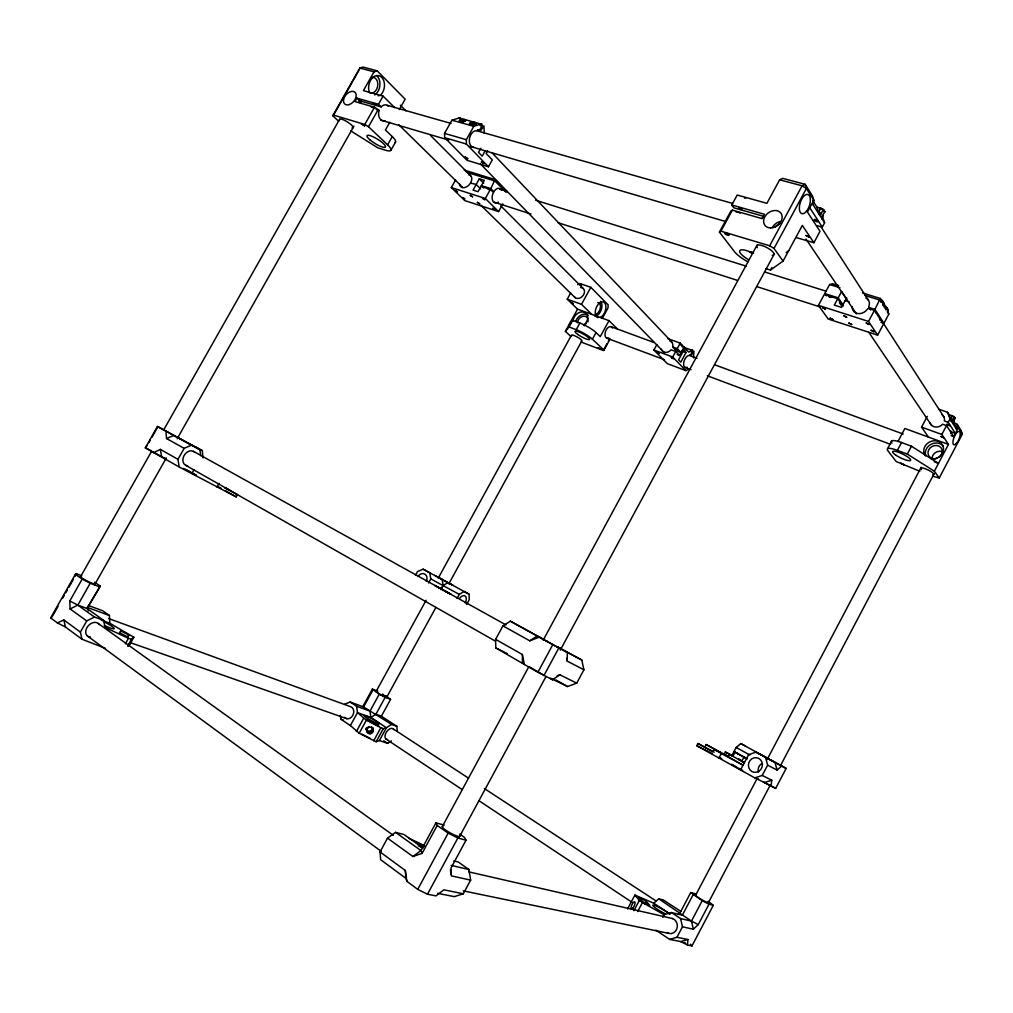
<?xml version="1.0" encoding="UTF-8"?>
<svg xmlns="http://www.w3.org/2000/svg" width="1013" height="1013" viewBox="0 0 1013 1013"><rect width="100%" height="100%" fill="white"/><g stroke="black" fill="none" stroke-linecap="round" stroke-linejoin="round"><path stroke-width="1.5" d="M464.22 170.07L495.04 179.58L490.799 188.608L493.901 191.748L494.888 190.305A7.142 4.609 -74.2 0 1 501.549 190.406M576.714 683.155L559.872 674.785L552.579 679.748L550.515 678.267L567.508 686.548L576.714 683.155L583.919 669.796L567.229 661.134L567.343 652.461L557.543 646.978M693.563 357.931L693.892 351.22L691.461 355.044M476.11 123.409L475.591 122.586L476.021 124.574L475.059 123.548C469.26 126.03 467.879 121.598 474.603 122.307L471.703 124.738L470.019 122.953M708.29 901.317L713.304 905.318L691.955 945.914L687.498 945.04L687.928 939.52L676.963 937.278L669.669 939.393L655.93 930.2M939.178 409.353L947.51 412.278L949.054 414.697L952.169 415.786A2.786 0.709 25.1 0 1 954.094 416.698L955.158 418.116L952.853 423.409L952.499 421.028M822.873 215.592L822.012 218.745L822.277 215.82L824.975 211.692L823.252 209.311A3.571 1.241 26.9 0 0 820.771 208.209L816.921 207.146L812.869 200.789M817.504 225.76L822.29 227.115L824.607 222.809L813.287 205.107L813.819 200.181L812.54 196.028L805.12 184.303L782.682 178.351L779.655 179.808L766.904 203.322L737.211 195.028L731.791 204.981L733.881 207.83L763.447 216.288L762.169 218.289M882.867 304.786L883.083 302.9L883.855 302.938L882.867 304.786L885.982 309.712L886.957 307.876L883.083 302.9M768.196 758.598L786.164 768.411L775.654 788.405L771.083 786.177L771.754 780.2L762.219 775.452L754.799 777.883L696.754 745.707L697.932 743.491L714.165 752.165M880.968 322.324L883.944 323.274L888.794 314.157L887.401 311.966L888.376 310.13L886.957 307.876M338.697 121.294L333.036 116.039L333.201 115.013L359.83 68.048L362.996 67.086L377.216 70.847L405.149 99.173L399.287 109.594M954.385 416.887L951.536 421.37L951.891 419.369L950.587 418.8L952.169 415.786M960.793 433.02L961.236 430.728L957.247 424.422L954.018 422.51L952.562 420.205M359.577 69.201L359.83 68.048L374.038 71.834L377.216 70.847M862.43 292.934L880.272 298.43L874.966 309.37L883.944 323.274M823.645 209.59L819.758 215.225L820.34 212.768L818.669 212.11L820.771 208.209M822.012 218.745L822.733 215.718M952.853 423.409L953.575 421.117M950.916 433.716L951.549 432.032L950.903 431.031M662.743 917.297L664.11 914.714L671.391 912.548L680.584 918.576L682.471 926.819L693.348 929.212L691.461 921.096L702.224 900.671L690.752 892.529L680.103 912.738L678.128 914.562M961.236 430.728L962.35 434.058L939.254 477.984L934.366 471.197L948.459 444.39L941.849 434.463L921.564 427.144L927.25 416.356M708.34 902.773L770.146 785.316M780.441 765.739L934.201 473.489M951.131 435.717L953.702 436.641L958.361 427.777L957.247 424.422L956.5 429.119L958.361 427.777L962.35 434.058L960.565 434.172M693.348 929.212L698.261 924.59L708.999 904.178L713.304 905.318M742.212 756.002L734.02 751.532L735.02 752.241L732.893 756.255L731.905 755.521L736.185 747.455L740.807 743.58L744.808 745.707M919.855 471.248L896.214 461.548L887.92 450.798A15.929 3.444 25.9 0 1 897.379 450.354L901.507 442.529L911.472 446.239L938.469 463.384L934.189 461.776M735.02 752.241L743.947 757.192L741.807 761.232L744.428 762.637M740.579 769.88L748.632 754.647L756.027 752.165L766.79 757.787M897.379 450.354L907.331 454.09L911.472 446.239M693.082 894.821L682.369 915.157L671.391 912.548M695.614 895.264L756.825 779.124M767.12 759.573L921.184 467.208M676.963 937.278L682.471 926.819M762.219 775.452L767.639 765.157L765.549 757.395L756.027 752.165M941.849 434.463L946.522 425.599L942.609 424.206A7.522 6.483 -27.7 0 1 935.645 427.03A7.522 6.483 -27.7 0 1 930.238 423.155M951.549 432.032L955.398 433.412L948.244 422.32L950.004 418.964L947.51 412.278M704.883 746.948L706.15 744.555L728.094 756.306M627.579 908.914L634.91 895.087L653.79 903.241L670.137 913.979M706.15 744.555L720.75 752.722L713.912 749.303L712.62 751.735L697.932 743.491M633.897 910.674L639.342 900.392L634.91 895.087M637.658 911.561L642.432 902.545L639.342 900.392M718.863 758.155L721.345 753.469L713.912 749.303M644.521 903.875L645.99 901.114L639.076 897.556L642.837 901.823L649.827 905.407L645.99 901.114M721.345 753.469L743.048 765.208L724.118 754.419L725.384 752.013L731.994 755.356M887.591 448.683L891.693 440.946M728.132 756.863L729.411 754.432L732.64 756.065M897.923 441.605L904.862 428.486L948.459 444.39M887.401 311.966L888.376 310.13M842.905 306.293L837.726 298.721L824.265 294.492L818.428 305.356L828.203 319.019L877.625 335.138L883.463 324.185L874.472 310.295L868.432 308.395L867.369 309.193A8.826 7.205 -33.4 0 1 857.618 313.536A8.826 7.205 -33.4 0 1 852.237 306.584M877.625 335.138L868.521 321.438L874.472 310.295M865.115 295.517L879.917 300.101L881.373 302.406L882.361 300.557L880.272 298.43M826.279 295.771L824.747 293.58L829.609 284.539L832.686 283.754L838.637 285.59M837.726 298.721L834.307 305.116L841.55 307.42L846.691 297.809M843.386 305.382L838.22 297.822L841.626 291.44L846.767 299.063M437.717 893.339L454.305 896.632L463.296 893.783L470.652 880.132L468.905 869.521L458.205 861.962L453.735 860.898M796.421 237.624L813.895 242.727L820.024 231.331L807.437 211.996L813.819 200.181L806.386 188.494L805.12 184.303L802.106 185.784L769.665 245.779L720.939 231.179L719.42 232.116L734.4 251.566A20.589 6.116 27.7 0 0 747.923 261.823M412.899 856.492L422.079 853.389L437.185 825.481L435.932 822.86L420.939 850.54L412.899 856.492L387.523 838.156L380.027 851.933L380.66 859.708L405.858 878.296L406.922 881.373L417.736 889.363L427.486 894.238L435.945 895.897L443.846 889.819L463.296 893.783M442.326 826.494L528.925 666.529M543.234 640.102L757.091 245.045M417.736 889.363L448.164 833.104L437.185 825.481M537.865 672.265L552.794 644.673L510.349 621.159L502.942 625.882L495.61 639.368L495.775 647.902L537.865 672.265L552.579 679.748M765.967 268.648L770.488 270.053L783.087 261.088L773.995 248.451L806.386 188.494L802.106 185.784L779.655 179.808M543.943 675.544L558.847 647.965L581.804 660.007L583.919 669.796M427.486 894.238L457.851 838.03L466.018 840.182L451 868.002L451.367 875.878L470.652 880.132M458.889 837.814L546.02 676.519M560.29 650.093L774.363 253.82M770.488 270.053L771.843 267.546M783.087 261.088L802.334 225.405L813.895 242.727M687.941 369.542L685.915 370.644L667.326 363.654L653.904 350.017L656.867 344.572M719.42 232.116L730.854 211.109L732.386 210.109L762.08 218.643L764.448 214.287L731.791 204.981M720.939 231.179L732.386 210.109M685.915 370.644L672.708 357.007L675.696 351.498L671.1 349.802A6.433 5.179 -44.4 0 1 665.414 352.41A6.433 5.179 -44.4 0 1 661.35 349.181M670.011 341.052A6.433 5.179 -44.4 0 1 672.657 346.94L676.469 350.929L681.053 352.613L677.254 348.624L680.242 343.116L667.63 338.532M677.216 354.626L679.508 355.474L684.028 347.142M686.029 352.511L680.812 362.148L678.609 359.868L683.838 350.207L686.029 352.511L681.698 350.929M391.499 724.396L386.434 727.701L370.859 717.47L369.986 711.126L379.255 694.196L372.379 689.119L363.173 705.909L363.591 706.96L391.499 724.396L396.893 726.346L397.261 731.551M391.36 740.896L387.624 743.377L379.394 740.566L376.127 741.744L359.197 733.26L366.377 720.154L357.475 712.645L356.601 706.226L350.181 702.022L344.648 704.187M440.82 589.439L443.162 585.476L441.098 589.579M375.924 714.228L385.193 697.311L390.575 699.388L381.357 716.216L375.924 714.228L370.859 717.47L357.475 712.645L350.384 725.549L359.197 733.26M386.535 697.564L435.894 607.433M448.797 583.868L581.677 341.216M602.216 318.525L608.003 307.939L608.155 304.888L590.82 287.325L580.018 283.539L577.714 284.666M609.813 339.482L603.976 350.169L592.415 339.19L596.037 332.581A13.308 2.634 29 0 0 579.879 323.046L572.687 320.374L568.926 324.894M373.67 740.794L380.825 727.714L383.269 728.689L386.434 727.701L379.394 740.566M376.127 741.744L383.269 728.689M457.066 598.455L459.294 594.39L464.106 591.503L469.07 594.175L469.247 599.683L466.626 604.482M570.572 293.061L567.217 299.164L577.549 309.168L609.003 320.64L600.253 336.645L596.037 332.581M581.424 342.153L603.292 350.485L606.926 343.838M608.382 341.178L609.839 338.507M415.507 575.181L417.495 571.56L423.13 569.167L469.07 594.175M570.75 336.354L565.368 331.365L577.549 309.168M428.562 582.994L430.804 578.917L429.778 572.826L423.13 569.167M565.368 331.365L569.065 326.971L572.687 320.374M591.719 314.334L581.5 304.318L590.82 287.325M372.847 690.094L363.591 706.96L350.181 702.022M375.988 691.689L426.106 600.278M438.262 578.119L571.167 335.708M569.065 326.971L576.245 329.668L579.879 323.046M356.411 731.487L363.578 718.394M128.626 645.914L130.221 642.736L128.182 645.825M502.803 203.904L498.535 211.59L485.316 198.472L490.381 189.368L480.96 186.405L478.009 191.685L473.033 190.089L479.326 178.82L484.315 180.377L481.378 185.645L483.581 187.848M484.239 133.222L483.935 125.903L480.605 130.766L477.693 129.943M498.535 211.59L464.79 200.599L451.317 187.557L455.597 179.909M480.82 148.278L478.529 152.381L482.175 156.167L485.214 150.722M487.608 150.836L486.139 153.47L492.293 159.902L488.456 166.79L466.98 160.295L444.694 137.679L444.542 133.387L451.937 120.192L459.13 117.989L480.972 124.093C484.011 122.51 480.289 129.613 479.554 129.651L476.439 130.69A8.497 5.609 -76.5 0 0 469.45 138.743A8.497 5.609 -76.5 0 0 473.818 147.404M176.667 436.907L157.458 426.448L145.315 447.86L179.187 466.98L236.194 496.889L237.498 494.559L224.759 488M459.851 120.091L464.423 119.458L461.535 121.877L459.851 120.091C458.091 123.295 466.271 119.445 465.904 120.56L465.549 120.18M461.966 121.851L464.271 119.927L465.461 120.8M472.134 124.713L474.451 122.776L475.654 123.662M488.456 166.79L466.423 144.061L466.309 139.718L473.78 126.346L480.972 124.093M350.663 130.816L377.748 147.797L385.738 150.279A17.208 3.976 31.7 0 0 387.599 144.846L392.259 136.578L385.434 130.019L389.815 122.256M390.955 150.165L395.577 141.959M119.483 633.72L120.99 631.036L128.968 635.126L127.461 637.81M125.397 643.787L128.461 638.329L131.475 639.279L133.855 637.253L109.835 623.248L101.287 620.171M127.663 646.066L131.475 639.279M216.947 487.038L219.036 483.315M129.335 645.294L133.855 637.253M94.69 584.666L166.309 457.977M177.199 438.705L353.917 126.144M94.602 582.196L100.3 586.122L86.991 608.471L77.836 605.116L69.796 600.975L82.18 579.094L75.342 574.346L50.65 617.917L57.386 622.894L65.452 627.022L81.964 639.216L105.453 648.358M100.3 586.122L86.991 608.471L103.63 620.336L105.073 627.452L128.461 638.329M333.201 115.013L364.769 124.472L374.506 107.226L379.179 110.392A8.066 5.723 -78.6 0 0 379.634 118.204A8.066 5.723 -78.6 0 0 384.915 120.636M81.964 639.216L80.407 632.099L86.725 620.918L94.488 617.031L103.63 620.336M179.187 466.98L177.959 459.345L184.163 448.366L191.495 445.163L199.878 449.671L200.764 455.761M388.245 106.137A8.066 5.723 -78.6 0 0 381.154 106.897L378.482 104.288L383.091 96.108L363.414 90.613L374.038 71.834M387.599 144.846L368.517 126.739L378.254 109.493M191.85 473.476L193.952 469.753M333.036 116.039L358.817 70.543M145.315 447.86L147.316 445.315M148.822 442.656L150.342 439.984M151.849 437.312L157.889 426.65M52.752 615.739L58.121 606.268M62.717 598.139L64.262 595.441M65.794 592.732L67.327 590.022M68.859 587.312L73.455 579.195M74.987 576.486L76.519 573.776L81.711 575.802M80.23 577.309L151.102 452.165M163.562 430.158L339.57 119.357M378.482 104.288L356.905 98.134L354.943 101.604L374.506 107.226M69.796 600.975L70.1 608.914L77.836 605.116L90.208 583.26L99.261 586.768M949.054 414.697L951.536 421.37L952.511 419.711L951.891 419.369M680.242 343.116L688.688 352.106L692.765 349.966L690.853 354.398L688.789 355.512A6.357 3.33 -69 0 0 683.686 362.831A6.357 3.33 -69 0 0 687.105 367.25M816.921 207.146L819.758 215.225L821.543 213.502M459.13 117.989L460.358 118.065M358.475 102.313L359.602 100.73L381.154 106.897M360.4 102.87L361.527 101.287M128.968 635.126L127.461 636.848L119.395 632.707L120.99 631.036M824.975 211.692L824.835 211.818A3.571 1.241 26.9 0 1 824.379 211.932M653.79 903.241L658.741 898.81L663.287 899.949L680.799 911.371M767.639 765.157L777.098 770.07L781.669 766.043L786.164 768.411M475.059 123.548L475.755 123.042M786.139 252.541L788.696 250.68M480.593 188.861L476.173 184.455L470.399 183.074A7.002 4.926 -48.3 0 1 463.903 187.684A7.002 4.926 -48.3 0 1 459.547 183.923M387.523 838.156L395.551 832.382L404.06 834.535L423.029 848.058M502.942 625.882L529.786 640.824L537.181 635.974L544.488 639.849L510.349 621.159M50.65 617.917L51.992 617.094M153.697 452.659L160.383 449.379L177.959 459.345M75.342 574.346L76.519 573.776M603.292 350.485L603.976 350.169M57.386 622.894L63.857 619.956L80.407 632.099M157.458 426.448L165.942 431.133L166.525 438.54L173.831 435.413L202.347 450.684L203.005 457.914M529.786 640.824L539.182 637.164M557.201 675.772L559.872 674.785M754.799 777.883L764.435 782.58L771.754 780.2M955.158 418.116L955.006 418.154A2.786 0.709 25.1 0 1 953.461 417.837M669.669 939.393L680.723 941.584L687.928 939.52M684.839 348.991L686.51 349.27L685.32 349.89M939.254 477.984L933.112 476.3M953.891 417.609L953.891 416.951M879.942 320.159L880.829 319.931L879.765 318.892M376.621 691.385C375.57 692.626 390.423 699.73 384.902 695.589M681.243 345.446L681.952 345.395L679.419 343.496M951.739 416.026L953.588 416.748M463.321 890.883L668.884 933.391M468.918 871.902L672.543 918.55M451.14 865.406L468.905 869.521M680.584 918.576L691.461 921.096L698.261 924.59M829.052 296.746L830.521 297.391L829.14 296.606M435.932 822.86L444.201 825.114M690.752 892.529L695.146 893.732M480.162 125.523L483.074 126.346M451.937 120.192L473.78 126.346M387.131 105.276L451.026 123.434M476.895 130.791L732.488 203.41M376.165 109.518L379.179 110.392M444.542 133.387L466.309 139.718M444.694 137.679L466.423 144.061M380.584 120.041L448.708 140.085M469.893 146.315L725.726 221.556M466.803 172.299L495.015 181.036L505.905 192.179M829.609 284.539L839.967 287.743M499.523 188.937L507.057 191.292M535.662 200.245L746.467 266.254M764.536 271.915L826.266 291.238M824.747 293.58L838.22 297.822M865.9 297.987A8.826 7.205 -33.3 0 1 868.901 306.331L868.926 307.471L874.966 309.37M481.378 185.645L490.799 188.608M845.222 300.557L849.173 301.798M818.428 305.356L868.521 321.438M408.973 838.321L424.637 845.652M451.317 187.557L485.316 198.472M493.394 201.916L531.04 214.022M558.138 222.733L737.312 280.335M756.888 286.628L820.125 306.964M745.872 197.966L744.53 198.105M529.267 666.833L543.348 674.886M340.279 715.305L340.786 719.129L343.496 720.066M130.31 642.635L346.839 718.698M948.244 422.32L944.331 420.927A7.522 6.483 -27.7 0 0 942.077 414.836M567.217 299.164L581.5 304.318M682.015 346.649L692.094 350.321M108.568 618.538L350.536 706.681A6.293 4.875 -68.5 0 1 352.79 715.406A6.293 4.875 -68.5 0 1 344.711 717.28M672.657 346.94L677.254 348.624M611.029 326.705L654.031 342.508M689.625 355.576L697.033 358.298M714.836 364.845L903.165 434.033M109.835 623.248L109.417 615.511L88.106 607.699L88.258 610.839M356.601 706.226L369.986 711.126M88.435 605.495L102.642 610.738L109.417 615.511M653.904 350.017L672.708 357.007M606.85 338.177L664.477 359.742M685.155 367.478L691.069 369.694M707.315 375.772L890.528 444.34M372.379 689.119L377.786 691.233M770.083 785.417L762.776 781.53M489.735 189.95L488.937 189.532M543.968 639.672L560.696 648.801M495.775 647.902L507.108 653.474M696.754 745.707L712.443 753.697M724.118 754.419L728.094 756.407M415.799 842.36L424.067 846.539M418.268 845.766L421.041 847.159M177.49 437.337L199.878 449.671M680.723 941.584L687.498 945.04M448.164 833.104L457.851 838.03M145.796 447.987L150.836 450.57M361.932 734.134L370.226 738.426M82.18 579.094L90.208 583.26M702.224 900.671L708.999 904.178M438.946 577.651L439.642 578.068M449.114 583.222L440.617 578.613M366.377 720.154L380.825 727.714M379.255 694.196L385.193 697.311M437.857 587.097L440.946 588.73M444.859 590.984L447.936 592.605L445.961 591.465M430.804 578.917L459.294 594.39M557.619 646.927L581.804 660.007M765.549 757.395L781.669 766.043M736.413 766.968L731.513 764.359L737.692 767.993M738.92 768.639L742.618 770.602M185.556 469.399L190.723 472.147M743.542 756.914L747.227 758.889M743.947 757.192L746.568 758.598M738.844 759.357L740.414 760.206M546.387 640.95L548.236 641.938M719.065 757.281L721.712 758.712M764.435 782.58L771.083 786.177M440.604 578.55L441.807 579.195M165.942 431.133L191.495 445.163M552.794 644.673L558.847 647.965M437.945 587.249L450.95 594.251L434.843 585.451L439.807 588.224M449.557 583.412L452.976 585.324L447.961 582.64L443.15 585.476L442.111 579.449L434.742 575.371M740.807 743.58L775.008 762.409L777.098 770.07M741.25 760.674L738.718 759.395M195.18 446.733L202.347 450.684M736.185 747.455L749.861 755.014M741.82 755.723L746.885 758.534M193.483 451.355L505.93 624.894M166.525 438.54L184.163 448.366M738.832 759.168L741.567 760.687M379.293 95.64L378.191 95.741M494.509 179.77L492.989 179.744M558.594 647.611L559.898 648.345M725.384 752.013L744.34 762.776M771.159 785.784L775.654 788.405M642.432 902.545L664.11 914.714M820.34 212.768L821.138 213.224M738.629 768.209L741.959 770.083M495.61 639.368L522.366 654.525L524.354 664.541M225.658 487.835L230.926 490.824M185.632 465.258L495.319 641.102M218.517 486.822L221.239 488.367M225.317 490.697L236.194 496.889M555.909 679.938L567.508 686.548M192.001 472.843L196.37 475.325L183.416 468.424M382.408 694.108L383.724 694.867M757.661 778.604L758.484 779.111M364.769 124.472L368.517 126.739M769.665 245.779L773.995 248.451M165.144 458.408L165.803 458.864L151.709 451.304M907.331 454.09L934.366 471.197M386.194 695.931L390.575 699.388M381.357 716.216L396.893 726.346M658.741 898.81L691.461 921.096M393.323 728.942L468.5 778.161M484.341 788.532L655.804 900.785M385.763 738.87L462.131 789.545M479.238 800.903L631.973 902.241M383.75 740.794L387.624 743.377M340.786 719.129L350.384 725.549M739.211 212.603L739.629 212.882A2.393 0.76 27.9 0 1 740.034 213.224M459.712 834.117L464.549 837.46L466.018 840.182M737.325 753.368L737.971 753.824M77.836 605.116L94.488 617.031M395.551 832.382L420.939 850.54L422.079 853.389M98.21 623.451L393.285 835.32M70.1 608.914L86.725 620.918M87.46 636.037L381.344 851.414M380.027 851.933L405.314 870.484L406.922 881.373M494.901 180.01L495.686 180.732M373.949 108.011L370.923 106.77M488.215 189.038L487.684 188.279L490.735 189.975M356.905 98.134L359.602 100.73M398.616 124.599L462.751 187.481M480.757 205.133L575.27 297.797M383.091 96.108L394.728 107.669M609.003 320.64L617.221 328.794M400.35 105.225L405.934 110.81M430.462 135.4L470.602 175.629M500.713 205.791L583.222 288.49M580.018 283.539L581.627 285.147M490.381 189.368L493.483 192.495L492.723 194.179A7.142 4.609 -74.2 0 0 493.204 201.549A7.142 4.609 -74.2 0 0 498.345 202.094M479.326 178.82L483.72 183.252M480.542 164.03L664.553 352.891M495.04 179.58L507.222 192.077M675.696 351.498L679.508 355.474M459.142 120.598L460.687 122.218M463.334 120.205L464.397 121.332L463.561 122.041L462.498 120.914M461.219 119.673L462.194 120.699M492.014 152.773L671.847 342.039M469.31 123.459L470.855 125.08M464.271 119.927L465.334 121.053M471.387 122.522L472.362 123.548M472.666 123.776L473.717 124.89M474.451 122.776L475.515 123.903L473.514 123.067M690.41 944.205L691.955 945.914M828.799 296.328C827.912 294.53 831.99 296.34 832.255 297.417M921.564 427.144L928.427 437.084M839.448 302.71L841.993 306.407M806.019 239.081L856.428 313.891M868.812 332.277L931.593 425.46M946.522 425.599L953.702 436.641M868.926 307.471L870.572 310.003M821.29 227.279L868.445 300.215M883.019 322.754L943.888 416.9M809.754 207.69L822.29 227.115M950.004 418.964L956.5 429.119L954.018 422.51M887.679 310.206L888.794 314.157M882.361 300.557L883.855 302.938M822.252 216.124L824.607 222.809M63.857 619.956L65.452 627.022M566.634 658.285L567.229 661.134M160.383 449.379L161.649 456.952M450.392 869.698L451.114 874.333M951.245 419.053L951.536 421.37M819.492 212.388L819.758 215.225M812.92 200.561L813.287 205.107M881.171 299.861L881.373 302.406M405.314 870.484L405.858 878.296M885.818 307.243L885.982 309.712M470.817 182.771L470.817 182.327A7.002 4.926 -48.3 0 0 468.55 174.654M522.366 654.525L522.429 663.135M90.512 637.101A8.281 6.027 -48.3 0 1 87.498 626.756A8.281 6.027 -48.3 0 1 99.223 624.654M685.522 943.027A7.458 1.038 30.5 0 1 684.256 942.508M387.561 739.49A6.268 3.609 -56.6 0 1 386.472 731.981A6.268 3.609 -56.6 0 1 393.854 729.791M676.557 350.675A6.407 5.154 -44.3 0 1 675.95 352.169M187.608 465.803A7.99 6.091 -58.2 0 1 183.999 455.711A7.99 6.091 -58.2 0 1 194.737 452.33M758.357 772.071A7.281 6.863 -72.6 0 1 761.497 763.789M418.192 576.131A6.179 4.862 -61.7 0 1 425.029 574.219A6.179 4.862 -61.7 0 1 426.258 581.449M459.649 598.252A6.141 3.609 -60.8 0 1 465.309 596.151A6.141 3.609 -60.8 0 1 465.17 602.95M459.611 835.928A9.978 1.557 29.1 0 1 449.899 832.711A9.978 1.557 29.1 0 1 442.846 826.481M94.589 583.209A8.129 0.95 26.9 0 1 87.802 581.297A8.129 0.95 26.9 0 1 81.192 576.511M104.263 621.969A11.092 1.532 26.8 0 1 114.228 628.579A11.092 1.532 26.8 0 1 104.377 625.452M372.67 727.689A3.343 3.242 -37 0 1 369.568 731.968A3.343 3.242 -37 0 1 366.301 728.005M372.569 727.79A3.318 3.242 -36.3 0 1 366.111 728.917M372.67 728.056A3.356 3.254 -37.1 0 1 371.29 732.754A3.356 3.254 -37.1 0 1 366.744 731.12A3.356 3.254 -37.1 0 1 368.909 726.714M371.442 726.916A3.356 3.254 -37.1 0 1 372.138 727.41M672.379 918.512A7.699 6.838 -88.2 0 1 676.811 928.921A7.699 6.838 -88.2 0 1 667.01 932.555M708.1 902.077A7.446 0.81 30.1 0 1 701.68 899.658A7.446 0.81 30.1 0 1 696.21 895.213M665.414 913.853A10.244 1.317 30.2 0 1 653.6 906.407A10.244 1.317 30.2 0 1 657.779 906.762A10.244 1.317 30.2 0 1 669.618 914.207M676.684 349.409A6.407 5.154 -44.3 0 1 676.469 350.929M884.602 307.04A3.191 0.975 25.8 0 1 885.349 307.382M886.071 307.787A3.191 0.975 25.8 0 1 887.641 309.358M880.601 299.848A3.229 0.988 25.9 0 1 881.323 300.253M881.956 300.684A3.229 0.988 25.9 0 1 882.855 302.102M834.395 285.223A2.102 0.646 26.5 0 1 834.725 284.666A2.102 0.646 26.5 0 1 836.523 285.223M873.472 310.776A2.153 0.646 25.9 0 1 875.561 311.89A2.153 0.646 25.9 0 1 875.814 312.789M465.474 171.387A2.608 0.646 31 0 1 465.993 171.577M481.618 176.503A2.634 0.658 30.8 0 1 482.213 176.844M937.354 458.18A7.357 6.433 -27.5 0 1 928.047 452.001A7.357 6.433 -27.5 0 1 938.988 446.138A7.357 6.433 -27.5 0 1 939.051 457.268M932.023 458.826A7.294 6.395 -27.1 0 1 942.356 451.646M891.997 443.099A15.917 3.533 25.8 0 1 901.507 442.529M921.551 469.601A7.281 1.557 25.7 0 1 922.881 468.019A7.281 1.557 25.7 0 1 931.378 471.843A7.281 1.557 25.7 0 1 932.948 474.73M925.287 455.647A10.155 8.864 -27.7 0 1 930.618 441.516A10.155 8.864 -27.7 0 1 943.496 448.442A10.155 8.864 -27.7 0 1 931.504 458.99M925.793 455.837A10.117 8.851 -27.5 0 1 930.947 444.352A10.117 8.851 -27.5 0 1 943.445 446.328M371.581 77.444A7.977 5.698 -80.1 0 1 377.545 86.751A7.977 5.698 -80.1 0 1 368.327 91.841M392.259 136.578A17.208 4.077 31.8 0 1 394.715 142.668M339.697 120.015A7.939 1.823 32 0 1 347.624 122.079A7.939 1.823 32 0 1 352.018 127.904M369.087 91.36A11.004 7.838 -80 0 1 373.215 77.153A11.004 7.838 -80 0 1 383.446 79.938A11.004 7.838 -80 0 1 381.091 94.627M377.191 76.165A10.978 7.838 -80.1 0 1 374.734 94.956M772.286 227.545A9.953 7.775 -37.3 0 1 780.162 221.53M822.227 209.311A2.14 0.747 26.9 0 1 823.784 210.615A2.14 0.747 26.9 0 1 823.012 211.135M819.986 209.02A2.14 0.747 26.9 0 1 821.72 209.083M751.811 253.263A12.941 3.913 27.7 0 1 749.025 251.553M753.634 253.047A9.408 2.849 27.7 0 1 751.519 251.857M748.404 259.556A12.941 3.849 27.7 0 1 739.857 250.528A12.941 3.849 27.7 0 1 753.026 253.313M757.344 247.716A9.687 2.963 27.6 0 1 760.636 245.171A9.687 2.963 27.6 0 1 771.754 250.844A9.687 2.963 27.6 0 1 772.248 255.314M774.932 227.077A13.612 10.662 -37.1 0 1 779.706 223.683M736.261 212.135A2.393 0.76 27.9 0 1 736.236 211.907L737.021 211.704A2.393 0.76 27.9 0 1 738.591 212.249M577.473 322.805A6.027 4.672 -47.4 0 1 582.31 316.537A6.027 4.672 -47.4 0 1 588.009 319.171M588.135 320.513A6.027 4.672 -47.4 0 1 587.907 321.931M584.349 325.781A5.977 4.66 -47.3 0 1 586.35 323.438M597.759 302.596A6.04 3.508 -70.3 0 1 600.329 308.091A6.04 3.508 -70.3 0 1 595.492 314.195M576.245 329.668A13.308 2.558 28.9 0 1 592.415 339.19M580.715 287.515A6.129 4.698 -46.9 0 1 583.285 295.315A6.129 4.698 -46.9 0 1 574.333 296.758M608.762 337.962A6.103 3.482 -69.6 0 1 605.052 335.252A6.103 3.482 -69.6 0 1 607.737 327.87A6.103 3.482 -69.6 0 1 612.371 328.047M571.623 335.708A5.977 1.127 29 0 1 577.245 337.038A5.977 1.127 29 0 1 581.259 341.052M573.092 320.969A8.307 6.445 -47.5 0 1 584.374 312.245A8.307 6.445 -47.5 0 1 583.855 324.97M597.784 317.664A8.319 4.812 -70.2 0 1 597.29 305.622A8.319 4.812 -70.2 0 1 605.66 304.862A8.319 4.812 -70.2 0 1 600.418 317.424M575.802 321.286A8.281 6.433 -47.4 0 1 588.186 315.36M600.519 301.292A8.307 4.824 -70.3 0 1 601.14 310.054A8.307 4.824 -70.3 0 1 595.074 316.36M455.344 190.596L457.585 191.938L455.419 190.545M462.523 197.56L464.752 198.89L462.523 197.56M465.132 157.116L467.74 158.699L465.132 157.116M806.095 235.535L809.286 237.143L806.095 235.535M470.285 195.408L472.539 196.763L470.285 195.408M481.416 162.029L484.049 163.612L481.416 162.029M477.402 202.385L479.643 203.727L477.402 202.385M822.632 307.686L825.443 309.13L822.632 307.686M482.593 198.333L484.872 199.688L482.593 198.333M830.103 318.183L832.876 319.602L830.103 318.183M492.761 208.387L495.015 209.742L492.761 208.387M843.842 315.765L846.678 317.221L843.842 315.765M848.894 323.071L851.705 324.502L848.894 323.071M866.242 322.982L869.103 324.439L866.242 322.982M871.129 330.289L873.966 331.745L871.129 330.289M900.937 463.27L904.077 464.904L900.937 463.27M571.079 302.444L573.016 303.583L571.079 302.444M947.028 424.27L950.017 425.688L947.028 424.27M940.912 436.476L943.394 437.667L940.912 436.476M598.316 347.864L600.924 349.308L598.316 347.864M739.199 207.779C740.997 211.451 744.099 208.172 739.199 207.779M373.379 103.301L375.886 104.921L373.379 103.301M361.274 123.7L364.642 125.865L361.274 123.7M657.108 352.245L659.159 353.385L657.108 352.245M675.519 348.979L678.279 350.511L675.519 348.979M671.328 357.538L673.392 358.678L671.328 357.538M378.229 724.89L367.238 719.179L367.706 720.357L378.761 726.093L378.229 724.89M758.965 771.197A7.395 6.939 -71.7 0 0 758.838 758.471A7.395 6.939 -71.7 0 0 748.417 765.372A7.395 6.939 -71.7 0 0 758.965 771.197M366.237 717.533A8.535 0.975 28.4 0 0 378.951 723.877A8.535 0.975 28.4 0 0 370.176 717.786A8.535 0.975 28.4 0 0 366.237 717.533M370.087 733.792A3.356 3.28 -36.5 0 0 372.873 728.702A3.356 3.28 -36.5 0 0 367.111 728.967A3.356 3.28 -36.5 0 0 370.087 733.792M632.922 908.041A3.925 1.279 -65.1 0 0 634.872 901.95A3.925 1.279 -65.1 0 0 631.378 906.154A3.925 1.279 -65.1 0 0 632.922 908.041M956.386 443.517A7.205 2.646 -67.6 0 0 959.843 431.943A7.205 2.646 -67.6 0 0 953.474 438.946A7.205 2.646 -67.6 0 0 956.386 443.517M896.302 455.445A10.003 2.165 25.9 0 0 910.636 460.333A10.003 2.165 25.9 0 0 897.961 452.089A10.003 2.165 25.9 0 0 896.302 455.445M349.156 104.605A7.813 5.065 -49.8 0 0 355.652 93.082A7.813 5.065 -49.8 0 0 344.711 96.678A7.813 5.065 -49.8 0 0 349.156 104.605M369.948 139.857A10.814 2.495 31.7 0 0 385.32 147.164A10.814 2.495 31.7 0 0 373.48 136.97A10.814 2.495 31.7 0 0 369.948 139.857M770.614 227.938A10.079 7.825 -37.5 0 0 781.833 214.883A10.079 7.825 -37.5 0 0 766.208 214.819A10.079 7.825 -37.5 0 0 770.614 227.938M806.703 210.983A10.054 4.824 -72.3 0 0 808.425 194.737A10.054 4.824 -72.3 0 0 799.434 206.5A10.054 4.824 -72.3 0 0 806.703 210.983M814.566 220.429A2.14 0.722 26.9 0 0 817.909 221.746A2.14 0.722 26.9 0 0 815.959 219.77A2.14 0.722 26.9 0 0 814.566 220.429M725.257 233.826A2.393 0.722 28.1 0 0 728.917 235.32A2.393 0.722 28.1 0 0 726.562 233.117A2.393 0.722 28.1 0 0 725.257 233.826M577.904 334.518A8.37 1.608 28.9 0 0 589.629 339.431A8.37 1.608 28.9 0 0 579.411 332.163A8.37 1.608 28.9 0 0 577.904 334.518"/></g></svg>
